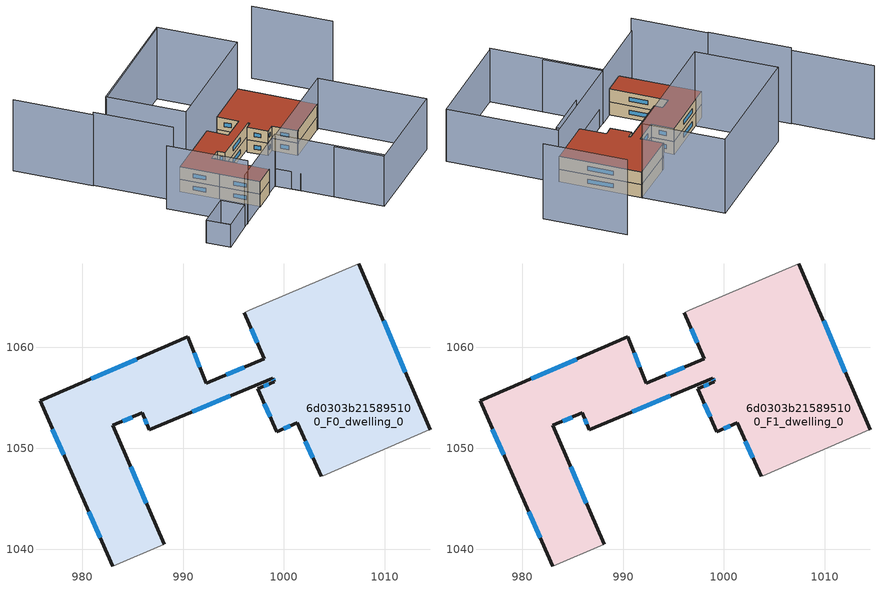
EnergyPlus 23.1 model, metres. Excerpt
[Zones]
6d0303b215895100_F0_dwelling_0
 floor ground (EU_floor_Construction): 1007.44,1068.32 1014.48,1051.86 1014.45,1051.84 1014.42,1051.82 1003.88,1047.29 1003.68,1047.2 1001.32,1052.53 999.3,1051.63 997.41,1055.89 999.04,1056.61 998.88,1056.96 986.65,1051.83 985.95,1053.5 983.03,1052.27 988.11,1040.47 983.05,1038.29 979.38,1046.55 975.81,1054.7 990.48,1061.05 992.3,1056.45 998.06,1058.87 996.06,1063.45 996.58,1063.67 z0
 wall outside (EU_wall_Construction): 996.06,1063.45 998.06,1058.87 992.3,1056.45 990.48,1061.05 975.81,1054.7 979.38,1046.55 983.05,1038.29 / 1014.48,1051.86 1007.44,1068.32 / 988.11,1040.47 983.03,1052.27 985.95,1053.5 986.65,1051.83 998.88,1056.96 999.04,1056.61 997.41,1055.89 999.3,1051.63 1001.32,1052.53 1003.68,1047.2 z0:3
 wall adiabatic (EU_wall_Construction): 1007.44,1068.32 996.58,1063.67 996.06,1063.45 / 1003.68,1047.2 1003.88,1047.29 1014.42,1051.82 1014.45,1051.84 1014.48,1051.86 / 983.05,1038.29 988.11,1040.47 z0:3
 window (EU_Window_Construction): 985.41,1058.85 980.89,1056.9 / 991.67,1058.04 991.11,1059.46 / 996.06,1058.03 994.29,1057.28 / 996.75,1061.86 997.36,1060.45 / 1012.04,1057.55 1009.87,1062.62 / 1002.14,1050.68 1002.86,1049.04 / 1000,1051.94 1000.62,1052.22 / 998.07,1054.41 998.65,1053.1 / 998.48,1056.36 997.98,1056.14 / 998.94,1056.84 998.99,1056.73 / 990.88,1053.61 994.65,1055.19 / 986.19,1052.92 986.41,1052.41 / 984.04,1052.7 984.94,1053.07 / 986.35,1044.56 984.79,1048.19 / 980.65,1043.69 981.78,1041.14 / 977.05,1051.88 978.15,1049.37 z1.04:1.96
6d0303b215895100_F1_dwelling_0
 floor to 6d0303b215895100_F0_dwelling_0 (EU_floor_Construction): 1007.44,1068.32 1014.48,1051.86 1014.45,1051.84 1014.42,1051.82 1003.88,1047.29 1003.68,1047.2 1001.32,1052.53 999.3,1051.63 997.41,1055.89 999.04,1056.61 998.88,1056.96 986.65,1051.83 985.95,1053.5 983.03,1052.27 988.11,1040.47 983.05,1038.29 979.38,1046.55 975.81,1054.7 990.48,1061.05 992.3,1056.45 998.05,1058.87 996.06,1063.45 996.58,1063.67 z3
 wall outside (EU_wall_Construction): 996.06,1063.45 998.06,1058.87 992.3,1056.45 990.48,1061.05 975.81,1054.7 979.38,1046.55 983.05,1038.29 / 1014.48,1051.86 1007.44,1068.32 / 988.11,1040.47 983.03,1052.27 985.95,1053.5 986.65,1051.83 998.88,1056.96 999.04,1056.61 997.41,1055.89 999.3,1051.63 1001.32,1052.53 1003.68,1047.2 z3:6
 wall adiabatic (EU_wall_Construction): 1007.44,1068.32 996.58,1063.67 996.06,1063.45 / 1003.68,1047.2 1003.88,1047.29 1014.42,1051.82 1014.45,1051.84 1014.48,1051.86 / 983.05,1038.29 988.11,1040.47 z3:6
 window (EU_Window_Construction): 985.41,1058.85 980.89,1056.9 / 991.67,1058.04 991.11,1059.46 / 996.06,1058.03 994.29,1057.28 / 996.75,1061.86 997.36,1060.45 / 1012.04,1057.55 1009.87,1062.62 / 1002.14,1050.68 1002.86,1049.04 / 1000,1051.94 1000.62,1052.22 / 998.07,1054.41 998.65,1053.1 / 998.48,1056.36 997.98,1056.14 / 998.94,1056.84 998.99,1056.73 / 990.88,1053.61 994.65,1055.19 / 986.19,1052.92 986.41,1052.41 / 984.04,1052.7 984.94,1053.07 / 986.35,1044.56 984.79,1048.19 / 980.65,1043.69 981.78,1041.14 / 977.05,1051.88 978.15,1049.37 z4.04:4.96
 roof outside (EU_roof_Construction): 1014.42,1051.82 1014.45,1051.84 1014.48,1051.86 1007.44,1068.32 996.58,1063.67 996.06,1063.45 998.06,1058.87 992.3,1056.45 990.48,1061.05 975.81,1054.7 979.38,1046.55 983.05,1038.29 988.11,1040.47 983.03,1052.27 985.95,1053.5 986.65,1051.83 998.88,1056.96 999.04,1056.61 997.41,1055.89 999.3,1051.63 1001.32,1052.53 1003.68,1047.2 1003.88,1047.29 z6
shading: 974.74,1034.76 991.36,1042 / 991.36,1042 1001.1,1019.63 z0:12.5; 1024.29,1029.69 1001.04,1019.66 / 1001.04,1019.66 991.44,1041.93 / 991.44,1041.93 1014.7,1051.95 / 1014.7,1051.95 1024.29,1029.69 z0:12.2; 1002.18,1046.65 1004.47,1041.47 / 1004.47,1041.47 993.67,1036.71 / 993.67,1036.71 991.39,1041.89 / 991.39,1041.89 1002.18,1046.65 z0:4.2; 972.16,1072.53 1000.23,1084.72 / 1000.23,1084.72 1007.37,1068.29 / 1007.37,1068.29 979.29,1056.1 / 979.29,1056.1 972.16,1072.53 z0:17.3; 1027.27,1059.76 1020.07,1076.33 z0:17.5; 1000.25,1084.73 972.17,1072.48 z0:16.9; 974.74,1034.76 966.7,1031.18 / 966.7,1031.18 964.5,1036.11 / 964.5,1036.11 972.54,1039.69 / 972.54,1039.69 974.74,1034.76 z0:5.4; 968.87,1051.79 976.15,1035.24 z0:15.3; 965.19,1069.52 972.3,1053.13 z0:17.7; 958.08,1085.83 965.16,1069.5 z0:17.1
[Building]
EU S2 Campaign: North Axis=0; Terrain=City; Solar Distribution=FullExterior
[Site:Location]
Vienna: Latitude=48; Longitude=16.5; Time Zone=1; Elevation=183
[SizingPeriod:WeatherFileDays]
AnnualSizingPeriod: Begin Month=1; Begin Day of Month=1; End Month=12; End Day of Month=31; Day of Week for Start Day=Monday; Use Weather File Daylight Saving Period=No; Use Weather File Rain and Snow Indicators=No
[MATERIAL]
EU_InternalMass_Material: Roughness=MediumRough; Thickness=0.1; Conductivity=1; Density=1800; Specific Heat=900; Thermal Absorptance=0.9; Solar Absorptance=0.7; Visible Absorptance=0.7
[MATERIAL:NOMASS] Roughness=MediumRough; Thermal Absorptance=0.9; Solar Absorptance=0.7; Visible Absorptance=0.7
Name | Thermal Resistance
EU_wall_NoMass | 1.00811
EU_roof_NoMass | 1.05194
EU_floor_NoMass | 1.20973
[WINDOWMATERIAL:SIMPLEGLAZINGSYSTEM]
EU_Window_SimpleGlazing: UFactor=1.90124; Solar Heat Gain Coefficient=0.65; Visible Transmittance=0.65
[CONSTRUCTION]
EU_wall_Construction: EU_wall_NoMass
EU_roof_Construction: EU_roof_NoMass
EU_floor_Construction: EU_floor_NoMass
EU_Window_Construction: EU_Window_SimpleGlazing
EU_InternalMass_Construction: EU_InternalMass_Material
[ZONE] Type=1; Multiplier=1; Ceiling Height=autocalculate; Floor Area=autocalculate; Part of Total Floor Area=Yes
Name | Volume
6d0303b215895100_F0_dwelling_0 | 1215.25
6d0303b215895100_F1_dwelling_0 | 1215.24
[INTERNALMASS] Construction=EU_InternalMass_Construction; Surface Area=405.073
Name | Zone or ZoneList
6d0303b215895100_F0_dwelling_0_EU_InternalMass | 6d0303b215895100_F0_dwelling_0
6d0303b215895100_F1_dwelling_0_EU_InternalMass | 6d0303b215895100_F1_dwelling_0
[OTHEREQUIPMENT] Fuel Type=Electricity; Design Level Calculation Method=Watts/Area; Power per Zone Floor Area=1; Fraction Latent=0; Fraction Radiant=0; Fraction Lost=0; Carbon Dioxide Generation Rate=0; EndUse Subcategory=EU_Step8_InternalGains
Name | Zone or ZoneList or Space or SpaceList | Schedule
EU_Step8_InternalGain_6d0303b215895100_F0_dwelling_0_f000 | 6d0303b215895100_F0_dwelling_0 | EU_Step8_GainSchedule_6d0303b215895100_F0_dwelling_0_f000
EU_Step8_InternalGain_6d0303b215895100_F1_dwelling_0_f000 | 6d0303b215895100_F1_dwelling_0 | EU_Step8_GainSchedule_6d0303b215895100_F1_dwelling_0_f000
[ZONEVENTILATION:DESIGNFLOWRATE] Schedule=EU_AlwaysOn; Design Flow Rate Calculation Method=AirChanges/Hour; Air Changes per Hour=0.495976; Ventilation Type=Natural; Fan Pressure Rise=0; Fan Total Efficiency=1; Constant Term Coefficient=1; Temperature Term Coefficient=0; Velocity Term Coefficient=0; Velocity Squared Term Coefficient=0; Minimum Indoor Temperature=-100; Maximum Indoor Temperature=100; Delta Temperature=-100; Minimum Outdoor Temperature=-100; Maximum Outdoor Temperature=100; Maximum Wind Speed=40
Name | Zone or ZoneList or Space or SpaceList
EU_ConstantAir_6d0303b215895100_F0_dwelling_0 | 6d0303b215895100_F0_dwelling_0
EU_ConstantAir_6d0303b215895100_F1_dwelling_0 | 6d0303b215895100_F1_dwelling_0
[HVACTEMPLATE:THERMOSTAT] Constant Heating Setpoint=20; Constant Cooling Setpoint=50
EU_HeatOnly_6d0303b215895100_F0_dwelling_0; EU_HeatOnly_6d0303b215895100_F1_dwelling_0
[HVACTEMPLATE:ZONE:IDEALLOADSAIRSYSTEM] System Availability Schedule=EU_AlwaysOn; Maximum Heating Supply Air Temperature=50; Minimum Cooling Supply Air Temperature=13; Maximum Heating Supply Air Humidity Ratio=0.0156; Minimum Cooling Supply Air Humidity Ratio=0.0077; Heating Limit=NoLimit; Cooling Limit=NoLimit; Heating Availability Schedule=EU_AlwaysOn; Cooling Availability Schedule=EU_CoolingOff; Dehumidification Control Type=ConstantSensibleHeatRatio; Cooling Sensible Heat Ratio=0.7; Dehumidification Setpoint=60; Humidification Control Type=None; Humidification Setpoint=30; Outdoor Air Method=None; Outdoor Air Flow Rate per Person=0.00944; Outdoor Air Flow Rate per Zone Floor Area=0; Outdoor Air Flow Rate per Zone=0; Demand Controlled Ventilation Type=None; Outdoor Air Economizer Type=NoEconomizer; Heat Recovery Type=None; Sensible Heat Recovery Effectiveness=0.7; Latent Heat Recovery Effectiveness=0.65
Name | Template Thermostat
6d0303b215895100_F0_dwelling_0 | EU_HeatOnly_6d0303b215895100_F0_dwelling_0
6d0303b215895100_F1_dwelling_0 | EU_HeatOnly_6d0303b215895100_F1_dwelling_0
[SIZING:ZONE] Zone Cooling Design Supply Air Temperature Input Method=SupplyAirTemperature; Zone Cooling Design Supply Air Temperature=13; Zone Heating Design Supply Air Temperature Input Method=SupplyAirTemperature; Zone Heating Design Supply Air Temperature=50; Zone Cooling Design Supply Air Humidity Ratio=0.008; Zone Heating Design Supply Air Humidity Ratio=0.008; Cooling Design Air Flow Method=DesignDay; Cooling Design Air Flow Rate=0; Cooling Minimum Air Flow per Zone Floor Area=0.000762; Cooling Minimum Air Flow=0; Cooling Minimum Air Flow Fraction=0.2; Heating Design Air Flow Method=DesignDay; Heating Design Air Flow Rate=0; Heating Maximum Air Flow per Zone Floor Area=0.002032; Heating Maximum Air Flow=0.141576; Heating Maximum Air Flow Fraction=0.3; Account for Dedicated Outdoor Air System=No; Dedicated Outdoor Air System Control Strategy=NeutralSupplyAir; Dedicated Outdoor Air Low Setpoint Temperature for Design=autosize; Dedicated Outdoor Air High Setpoint Temperature for Design=autosize; Zone Load Sizing Method=Sensible Load Only No Latent Load; Zone Latent Cooling Design Supply Air Humidity Ratio Input Method=HumidityRatioDifference; Zone Cooling Design Supply Air Humidity Ratio Difference=0.005; Zone Latent Heating Design Supply Air Humidity Ratio Input Method=HumidityRatioDifference; Zone Humidification Design Supply Air Humidity Ratio Difference=0.005
6d0303b215895100_F0_dwelling_0; 6d0303b215895100_F1_dwelling_0
[SCHEDULE:CONSTANT]
Name | Hourly Value
EU_AlwaysOn | 1
EU_CoolingOff | 0
[SCHEDULE:FILE] Column Number=1; Rows to Skip at Top=0; Number of Hours of Data=8760; Column Separator=Comma; Interpolate to Timestep=No; Minutes per Item=60; Adjust Schedule for Daylight Savings=Yes
Name | File
EU_Step8_GainSchedule_6d0303b215895100_F0_dwelling_0_f000 | ../../schedules/6d0303b215895100/6d0303b215895100_F0_dwelling_0_f000_gain.csv
EU_Step8_GainSchedule_6d0303b215895100_F1_dwelling_0_f000 | ../../schedules/6d0303b215895100/6d0303b215895100_F1_dwelling_0_f000_gain.csv
